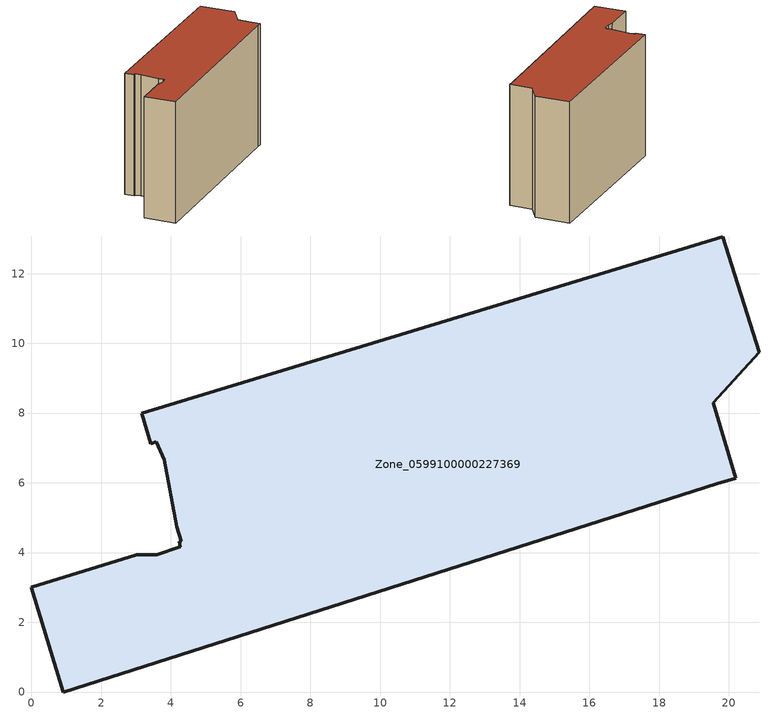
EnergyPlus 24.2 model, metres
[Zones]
Zone_0599100000227369
 floor ground (C_G): 4.16,4.74 3.81,6.66 3.58,7.18 3.43,7.12 3.16,8 19.83,13.05 20.87,9.75 19.55,8.3 20.2,6.13 19.65,5.98 0.92,0 0,3.01 3.01,3.94 3.59,3.94 4.27,4.16 4.24,4.31 4.29,4.33 z0
 wall outside (C_F): 4.16,4.74 4.29,4.33 4.24,4.31 4.27,4.16 3.59,3.94 3.01,3.94 0,3.01 0.92,0 19.65,5.98 20.2,6.13 19.55,8.3 20.87,9.75 19.83,13.05 3.16,8 3.43,7.12 3.58,7.18 3.81,6.66 4.16,4.74 z0:12.06
 roof outside (C_R): 3.81,6.66 4.16,4.74 4.29,4.33 4.24,4.31 4.27,4.16 3.59,3.94 3.01,3.94 0,3.01 0.92,0 19.65,5.98 20.2,6.13 19.55,8.3 20.87,9.75 19.83,13.05 3.16,8 3.43,7.12 3.58,7.18 z12.06
[BUILDING]
Pand.0599100000227369: North Axis=0; Terrain=City; Loads Convergence Tolerance Value=0.04; Temperature Convergence Tolerance Value=0.4; Solar Distribution=FullExterior; Maximum Number of Warmup Days=25; Minimum Number of Warmup Days=1
[Site:Location]
Rotterdam.The.Hague.AP_ZH_NLD Design_Conditions: Latitude=51.96; Longitude=4.45; Time Zone=1; Elevation=-4.5
[SITE:GROUNDTEMPERATURE:BUILDINGSURFACE]
18, 18, 18, 18, 18, 18, 18, 18, 18, 18, 18, 18
[MATERIAL] Thermal Absorptance=0.9; Solar Absorptance=0.7; Visible Absorptance=0.7
Name | Roughness | Thickness | Conductivity | Density | Specific Heat
G.TI.1946 | MediumSmooth | 0.15 | 1 | 540 | 1210
F.TI.1946 | Rough | 0.3 | 0.857143 | 1920 | 840
R.TI.1946 | MediumRough | 0.2 | 0.1 | 1500 | 1000
[CONSTRUCTION]
C_G: G.TI.1946
C_F: F.TI.1946
C_R: R.TI.1946
[ZONE]
Zone_0599100000227369: Type=1; Multiplier=1; Ceiling Height=Autocalculate; Volume=Autocalculate; Floor Area=autocalculate; Part of Total Floor Area=Yes
[ZONEINFILTRATION:DESIGNFLOWRATE]
Infil_Zone_0599100000227369: Zone or ZoneList or Space or SpaceList=Zone_0599100000227369; Schedule=AlwaysOn; Design Flow Rate Calculation Method=Flow/Area; Flow Rate per Floor Area=0.003; Constant Term Coefficient=1; Temperature Term Coefficient=0; Velocity Term Coefficient=0; Velocity Squared Term Coefficient=0
[HVACTEMPLATE:ZONE:IDEALLOADSAIRSYSTEM]
Zone_0599100000227369: Maximum Heating Supply Air Temperature=50; Minimum Cooling Supply Air Temperature=13; Maximum Heating Supply Air Humidity Ratio=0.0156; Minimum Cooling Supply Air Humidity Ratio=0.0077; Heating Limit=NoLimit; Cooling Limit=NoLimit; Dehumidification Control Type=ConstantSensibleHeatRatio; Cooling Sensible Heat Ratio=0.7; Dehumidification Setpoint=60; Humidification Control Type=None; Humidification Setpoint=30; Outdoor Air Method=None; Outdoor Air Flow Rate per Person=0.00944; Outdoor Air Flow Rate per Zone Floor Area=0; Outdoor Air Flow Rate per Zone=0; Demand Controlled Ventilation Type=None; Outdoor Air Economizer Type=NoEconomizer; Heat Recovery Type=None; Sensible Heat Recovery Effectiveness=0.7; Latent Heat Recovery Effectiveness=0.65
[ZONECONTROL:THERMOSTAT]
ThermostatControl_Zone_0599100000227369: Zone or ZoneList=Zone_0599100000227369; Control Type Schedule=DualSetpointControlType; Control 1=Thermostat_Zone_0599100000227369; Temperature Difference Between Cutout And Setpoint=0
[THERMOSTATSETPOINT:DUALSETPOINT]
Thermostat_Zone_0599100000227369: Heating Setpoint Temperature Schedule=HeatingSetpoint_Zone_0599100000227369; Cooling Setpoint Temperature Schedule=CoolingSetpoint_Zone_0599100000227369
[SCHEDULE:COMPACT]
HeatingSetpoint_Zone_0599100000227369: Through: 12/31, For: AllDays, Until: 24:00, 21
CoolingSetpoint_Zone_0599100000227369: Through: 12/31, For: AllDays, Until: 24:00, 24
DualSetpointControlType: Through: 12/31, For: AllDays, Until: 24:00, 4
AlwaysOn: Through: 12/31, For: AllDays, Until: 24:00, 1
